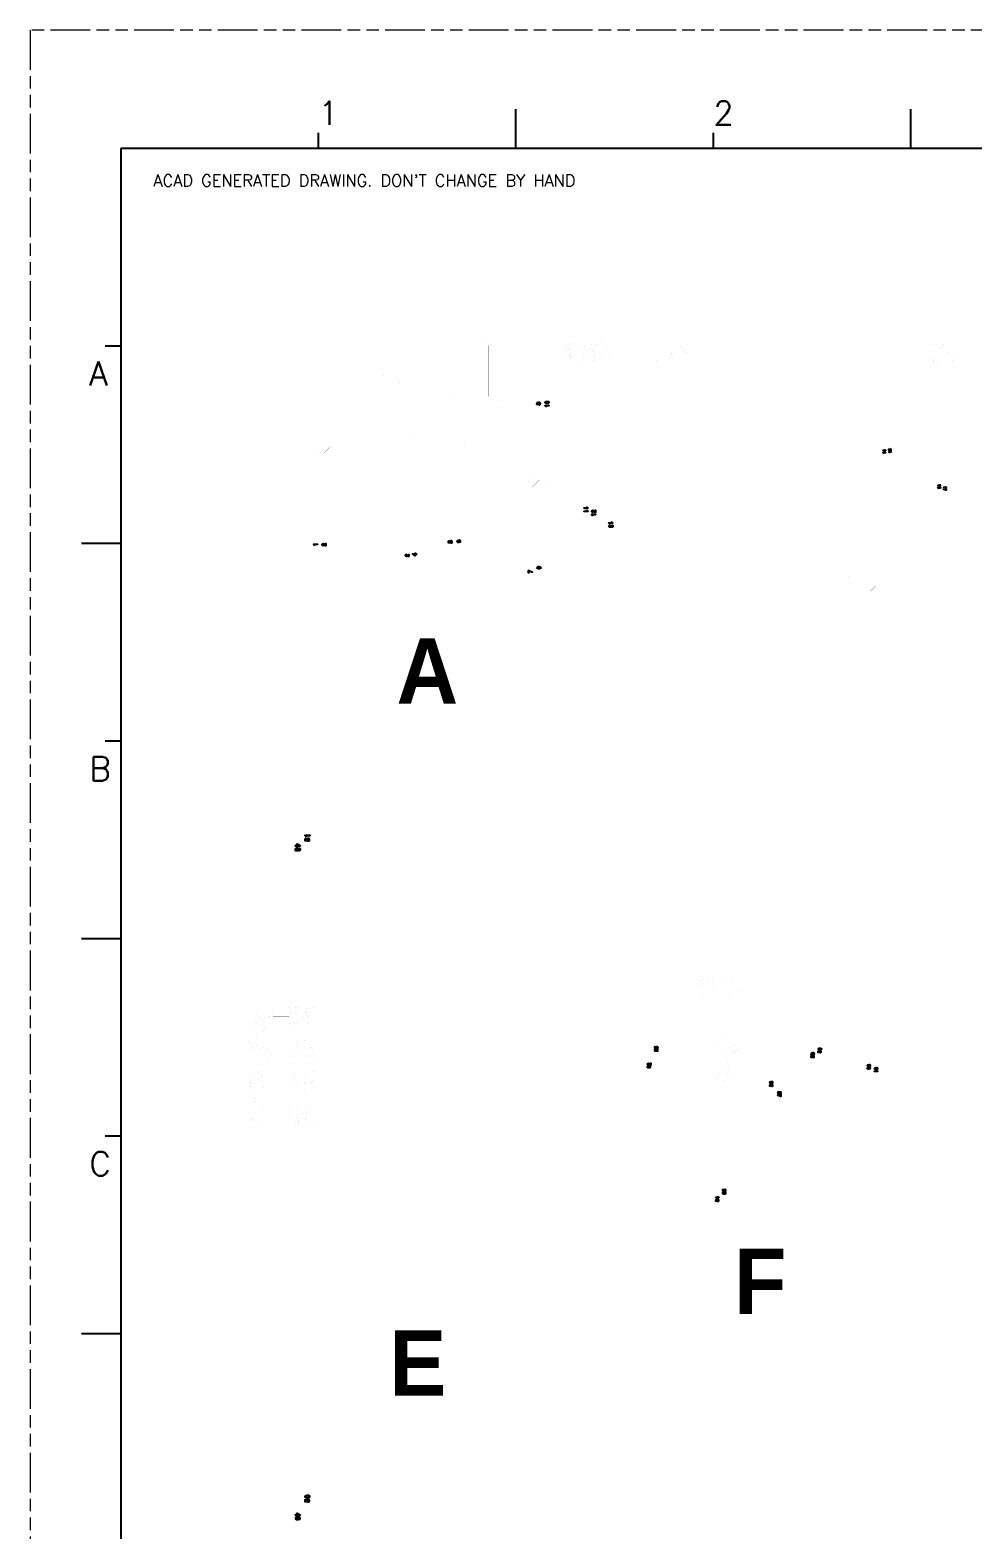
# Model space of a CAD drawing. Extents: x -945 to -170, y -475 to 73.
# Drawn here: x -944.5 to -719.4, y -285.5 to 73 of the extents above; entities that cross this region are included whole.
import ezdxf

# ---------------------------------------------------------------- set-up
doc = ezdxf.new("R2010")
doc.units = 0
doc.linetypes.add('PHANTOM', pattern=[29.5, 9.5, -1.5, 3, -1.5, 3, -1.5, 9.5])
doc.layers.get('0').update_dxf_attribs({"color": 9})
doc.layers.add('0PAPERF', color=2, linetype='PHANTOM', lineweight=0, plot=False)
for name, color, linetype in [('a_area', 3, 'Continuous'), ('b_area', 2, 'Continuous'), ('biaozhu1', 4, 'Continuous'), ('e_area', 5, 'Continuous'), ('f_area', 4, 'Continuous'), ('i_area', 1, 'Continuous')]:
    doc.layers.add(name, color=color, linetype=linetype)
doc.layers.add('DIM', color=3, linetype='Continuous', lineweight=5)
doc.styles.add('SIMPLEX', font='simplex.shx')
doc.styles.get("Standard").update_dxf_attribs({"font": 'txt.shx'})

# ---------------------------------------------------------------- blocks, each defined once
blk = doc.blocks.new('PAD_R9')
at = {"layer": 'a_area', "const_width": 0.5}
blk.add_lwpolyline([(0.25, 0, 1), (-0.25, 0, 1)], format="xyb", close=True, dxfattribs=at)
blk = doc.blocks.new('PAD_R5')
at = {"layer": 'e_area', "const_width": 0.5}
blk.add_lwpolyline([(0.25, 0, 1), (-0.25, 0, 1)], format="xyb", close=True, dxfattribs=at)
blk = doc.blocks.new('PAD_R4')
at = {"layer": 'biaozhu1', "const_width": 0.5}
blk.add_lwpolyline([(0.25, 0, 1), (-0.25, 0, 1)], format="xyb", close=True, dxfattribs=at)

msp = doc.modelspace()

# ---------------------------------------------------------------- linework, layer by layer
for p, q in [((-828.38, 44.66), (-828.38, 54.1)), ((-733.96, 44.66), (-733.96, 54.1)), ((-875.59, 44.66), (-875.59, 48.43)), ((-781.17, 44.66), (-781.17, 48.43)), ((-193.9, 44.66), (-922.8, 44.66)), ((-922.8, 44.66), (-922.8, -459.53)), ((-922.8, -2.55), (-926.57, -2.55)), ((-922.8, -49.76), (-932.24, -49.76)), ((-922.8, -96.97), (-926.57, -96.97)), ((-922.8, -144.18), (-932.24, -144.18)), ((-922.8, -191.38), (-926.57, -191.38)), ((-922.8, -238.59), (-932.24, -238.59))]:
    msp.add_line(p, q)
at = {"layer": '0PAPERF'}
for p, q in [((-170.11, 72.99), (-944.51, 72.99)), ((-944.51, 72.99), (-944.51, -474.63))]:
    msp.add_line(p, q, dxfattribs=at)
at = {"layer": 'a_area'}
msp.add_line((-852.77, -52.32), (-852.5, -52.49), dxfattribs=at)
at = {"layer": 'a_area', "linetype": 'Continuous', "const_width": 0.00225}
msp.add_lwpolyline([(-887.45, -63.22), (-887.45, -0.54), (-787.58, -0.54), (-787.58, -63.22)], close=True, dxfattribs=at)
for points in [[(-886.17, -63.22), (-886.17, -0.54), (-859.98, -0.54, -0.092904), (-859.89, -0.95), (-859.89, -9.33, -0.198829), (-860.05, -9.73), (-877.23, -26.9, 0.198832), (-877.39, -27.3), (-877.39, -63.22)], [(-876.47, -63.22), (-876.47, -27.81, -0.198727), (-876.21, -27.19), (-859.04, -10.01, 0.198949), (-858.97, -9.84), (-858.97, -0.54), (-858.32, -0.54), (-858.32, -9.84, -0.198936), (-858.58, -10.47), (-875.76, -27.64, 0.198754), (-875.83, -27.81), (-875.83, -63.22)], [(-874.44, -63.22), (-874.44, -28.65, -0.198825), (-874.18, -28.03), (-857.01, -10.85, 0.198825), (-856.94, -10.68), (-856.94, -0.54), (-856.3, -0.54), (-856.3, -10.68, -0.198804), (-856.55, -11.31), (-873.73, -28.48, 0.198852), (-873.8, -28.65), (-873.8, -63.22)], [(-872.88, -63.22), (-872.88, -29.17, -0.198829), (-872.72, -28.77), (-855.54, -11.59, 0.198832), (-855.38, -11.2), (-855.38, -0.54), (-846.62, -0.54), (-846.62, -13.38, -0.198829), (-846.78, -13.78), (-855.57, -22.57, 0.198787), (-855.74, -22.97), (-855.74, -63.22)], [(-854.82, -63.22), (-854.82, -23.48, -0.198787), (-854.56, -22.86), (-845.77, -14.07, 0.198754), (-845.7, -13.9), (-845.7, -0.54), (-845.06, -0.54), (-845.06, -13.9, -0.198727), (-845.32, -14.52), (-854.1, -23.31, 0.198825), (-854.18, -23.48), (-854.18, -63.22)], [(-852.79, -63.22), (-852.79, -24.32, -0.199006), (-852.53, -23.69), (-843.74, -14.91, 0.199071), (-843.67, -14.74), (-843.67, -0.54), (-843.03, -0.54), (-843.03, -14.74, -0.199064), (-843.29, -15.36), (-852.08, -24.15, 0.199052), (-852.15, -24.32), (-852.15, -63.22)], [(-851.23, -63.22), (-851.23, -24.83, -0.199027), (-851.06, -24.44), (-842.27, -15.65, 0.199057), (-842.11, -15.25), (-842.11, -0.54), (-835.83, -0.54), (-835.77, -2.36), (-835.77, -14.15, -0.198829), (-835.93, -14.55), (-845.02, -23.63, 0.198699), (-845.18, -24.03), (-845.18, -63.22)], [(-844.26, -63.22), (-844.26, -24.54, -0.198926), (-844.01, -23.92), (-834.92, -14.83, 0.198949), (-834.85, -14.66), (-834.85, -2.34), (-834.91, -0.54), (-834.27, -0.54), (-834.21, -2.34), (-834.21, -14.66, -0.198936), (-834.47, -15.29), (-843.55, -24.37, 0.198972), (-843.62, -24.55), (-843.62, -63.22)], [(-842.24, -63.22), (-842.24, -25.39, -0.198915), (-841.98, -24.76), (-832.89, -15.67, 0.198825), (-832.82, -15.5), (-832.82, -0.54), (-832.18, -0.54), (-832.18, -15.5, -0.198787), (-832.44, -16.13), (-841.52, -25.22, 0.198972), (-841.59, -25.39), (-841.59, -63.22)], [(-840.67, -63.22), (-840.67, -25.9, -0.198923), (-840.51, -25.5), (-831.42, -16.42, 0.198932), (-831.26, -16.02), (-831.26, -0.69), (-831.11, -0.54), (-824.09, -0.54), (-824.09, -33.42, -0.198733), (-824.26, -33.82), (-825.87, -35.44, 0.19873), (-826.04, -35.83), (-826.04, -63.22)], [(-825.12, -63.22), (-825.12, -36.35, -0.198669), (-824.86, -35.72), (-823.24, -34.1, 0.19865), (-823.17, -33.93), (-823.17, -0.54), (-822.53, -0.54), (-822.53, -33.93, -0.198674), (-822.79, -34.56), (-824.41, -36.18, 0.198629), (-824.48, -36.35), (-824.48, -63.22)], [(-823.09, -63.22), (-823.09, -37.19, -0.19865), (-822.83, -36.56), (-821.21, -34.94, 0.19861), (-821.14, -34.77), (-821.14, -0.54), (-820.5, -0.54), (-820.5, -34.77, -0.198651), (-820.76, -35.4), (-822.38, -37.02, 0.198568), (-822.45, -37.19), (-822.45, -63.22)], [(-806.23, -63.22), (-806.23, -7.87, -0.201182), (-806.11, -7.57), (-803.64, -5.1, 0.195195), (-803.6, -5), (-803.6, -0.54), (-802.75, -0.54), (-802.75, -5, -0.197499), (-803.04, -5.69), (-805.39, -8.04), (-805.39, -63.22)]]:
    msp.add_lwpolyline(points, format="xyb", close=True, dxfattribs=at)
for points in [[(-821.53, -63.22), (-821.53, -37.7, -0.198741), (-821.36, -37.3), (-819.75, -35.68, 0.198733), (-819.58, -35.29), (-819.58, -0.54), (-804.45, -0.54), (-804.45, -4.47, -0.198845), (-804.62, -4.87), (-806.78, -7.04, 0.140697), (-807.08, -7.68), (-807.08, -63.22), (-808.47, -63.22), (-808.47, -7.15), (-807.32, -5.99)], [(-811.49, -4.07, 2.755623), (-813.69, -6.47)], [(-814.03, -5.64, -2.913712), (-812.4, -4.37)], [(-807.32, -5.99, 2.340532), (-810.69, -4.52), (-810.89, -4.74, -0.415392), (-811.27, -4.76, -0.17182), (-811.49, -4.07)], [(-809.61, -4.72, -3.648422), (-807.99, -5.31, -0.137675), (-808.08, -5.46), (-809.39, -6.77), (-809.39, -63.22), (-810.03, -63.22)], [(-804.15, -63.22), (-804.15, -8.01), (-802.27, -6.13, 0.168562), (-801.91, -5.38), (-801.91, -0.54), (-793.27, -0.54)], [(-793.27, -0.54), (-794.3, -1.57, 0.198913), (-794.88, -2.96), (-794.88, -5.78, 0.198903), (-794.3, -7.17), (-793.27, -8.21), (-793.27, -63.22), (-804.15, -63.22)], [(-788.89, -0.54, -0.026175), (-788.97, -0.63), (-791.78, -3.43), (-791.78, -5.31), (-790.5, -6.59, -0.200059), (-790.16, -7.39), (-790.16, -63.22), (-792.41, -63.22), (-792.41, -7.86), (-793.69, -6.57, -0.200059), (-794.03, -5.78)], [(-794.03, -5.78), (-794.03, -2.96, -0.200059), (-793.69, -2.16), (-792.07, -0.54), (-788.89, -0.54)], [(-790.44, -5.77, -1.559591), (-787.83, -4.16)], [(-813.69, -6.47, -0.172127), (-812.98, -6.62), (-812.98, -63.22), (-821.53, -63.22)], [(-812.4, -4.37, 0.179296), (-811.74, -5.61), (-811.51, -5.84, -0.199844), (-811.42, -6.07), (-811.42, -63.22), (-812.06, -63.22), (-812.06, -6.2, 0.201144), (-813.47, -5.54, -0.084853), (-814.03, -5.64)], [(-810.03, -63.22), (-810.03, -6.64, -0.200416), (-809.93, -6.41), (-809.63, -6.11, 0.167825), (-809.61, -4.72)], [(-787.83, -4.16, 0.019663), (-787.77, -4.49), (-787.58, -4.68), (-787.58, -63.22), (-789.32, -63.22), (-789.32, -6.81, 0.091922), (-790.44, -5.77)]]:
    msp.add_lwpolyline(points, format="xyb", dxfattribs=at)
at = {"layer": 'a_area', "linetype": 'Continuous'}
for points in [[(-823.03, -16.45, -0.647895), (-823.41, -16.37, -0.094664), (-823.41, -16.35)], [(-823.11, -16.21, 0.610075), (-823.3, -16.23), (-823.3, -16.34)], [(-821.39, -16.06, -0.37912), (-820.88, -15.75, -0.482408), (-820.49, -16.08)], [(-820.49, -16.08, -0.402577), (-821.34, -16.18), (-821.38, -16.08, -0.053901), (-821.39, -16.06)], [(-821.37, -16.83, -0.70035), (-821.33, -16.73), (-820.54, -16.73, -1), (-820.54, -16.84), (-821.18, -16.84)], [(-821.13, -16.92, -1.522174), (-821.26, -16.92), (-821.37, -16.83)], [(-821.18, -16.84, -0.067502), (-821.17, -16.85), (-821.13, -16.92)], [(-812.02, -41.32, -1), (-812.02, -41.21), (-811.38, -41.21)], [(-812.02, -42.11, -1), (-812.02, -41.99), (-811.38, -41.99)], [(-811.43, -41.13, -1.522174), (-811.3, -41.13), (-811.19, -41.22, -0.70035), (-811.23, -41.32), (-812.02, -41.32)], [(-811.43, -41.92, -1.522174), (-811.3, -41.92), (-811.19, -42.01, -0.70035), (-811.23, -42.11), (-812.02, -42.11)], [(-811.38, -41.21, -0.067502), (-811.39, -41.2), (-811.43, -41.13)], [(-811.38, -41.99, -0.067502), (-811.39, -41.98), (-811.43, -41.92)], [(-810.27, -42.1, -0.688649), (-809.89, -41.83), (-809.76, -41.9), (-809.48, -42.14)], [(-810.03, -42.29, -0.327904), (-810.26, -42.13, -0.133645), (-810.27, -42.1)], [(-810.25, -42.83, -0.70035), (-810.21, -42.74), (-809.43, -42.74, -1), (-809.43, -42.85), (-810.06, -42.85)], [(-810.02, -42.92, -1.522174), (-810.15, -42.92), (-810.25, -42.83)], [(-810.16, -41.99, 0.57097), (-810.03, -42.17, -1), (-810.03, -42.29)], [(-809.48, -42.14), (-809.48, -41.81, -1), (-809.37, -41.81), (-809.37, -42.26, -0.649857), (-809.46, -42.3), (-809.83, -41.99, 0.341965), (-810.16, -41.99)], [(-810.06, -42.85, -0.067502), (-810.05, -42.86), (-810.02, -42.92)], [(-806.09, -44.87, -1), (-806.09, -44.76), (-805.46, -44.76)], [(-805.36, -45.66), (-805.36, -45.41, -1), (-805.25, -45.41), (-805.25, -45.76, -0.595465), (-805.34, -45.81), (-805.55, -45.67, -0.694209), (-806.15, -45.62, -0.094664), (-806.15, -45.6)], [(-805.51, -44.68, -1.522174), (-805.38, -44.68), (-805.27, -44.77, -0.70035), (-805.31, -44.87), (-806.09, -44.87)], [(-805.97, -45.29, -1), (-805.92, -45.4, 0.637647), (-805.95, -45.71)], [(-805.95, -45.71, 0.372811), (-805.66, -45.65), (-805.66, -45.57, -0.595465), (-805.58, -45.52), (-805.36, -45.66)], [(-805.46, -44.76, -0.067502), (-805.47, -44.75), (-805.51, -44.68)], [(-876.69, -49.96, -0.70035), (-876.66, -49.86), (-875.87, -49.86, -1), (-875.87, -49.97), (-876.5, -49.97)], [(-876.46, -50.04, -1.522174), (-876.59, -50.04), (-876.69, -49.96)], [(-876.5, -49.97, -0.067502), (-876.5, -49.98), (-876.46, -50.04)], [(-874.68, -50.06, -0.688649), (-874.3, -49.79), (-874.18, -49.86), (-873.9, -50.1)], [(-874.44, -50.25, -0.327904), (-874.68, -50.09, -0.133645), (-874.68, -50.06)], [(-874.57, -49.95, 0.57097), (-874.44, -50.13, -1), (-874.44, -50.25)], [(-873.9, -50.1), (-873.9, -49.77, -1), (-873.78, -49.77), (-873.78, -50.22, -0.649857), (-873.88, -50.27), (-874.25, -49.95, 0.341965), (-874.57, -49.95)], [(-844.51, -49.5), (-844.51, -49.18, -1), (-844.39, -49.18), (-844.39, -49.45), (-844.22, -49.47, -0.52382), (-843.98, -49.06)], [(-843.8, -49.2, 0.819045), (-844.08, -49.49, -0.735183), (-844.12, -49.59), (-844.46, -49.56, -0.388557), (-844.51, -49.5)], [(-843.79, -49.62, -1), (-843.83, -49.51, 0.637647), (-843.8, -49.2)], [(-841.58, -49.24, -0.421647), (-842.44, -49.35), (-842.47, -49.26, -0.094664), (-842.48, -49.24)], [(-842.33, -48.99, -1.487402), (-842.34, -49.12, 0.775203), (-842.13, -49.37)], [(-854.05, -52.66), (-854.05, -52.41, -1), (-853.93, -52.41), (-853.93, -52.76, -0.595465), (-854.02, -52.81), (-854.23, -52.67, -0.694209), (-854.83, -52.62, -0.094664), (-854.83, -52.6)], [(-854.65, -52.29, -1), (-854.61, -52.39, 0.637647), (-854.64, -52.71)], [(-854.64, -52.71, 0.372811), (-854.35, -52.65), (-854.35, -52.57, -0.595465), (-854.26, -52.52), (-854.05, -52.66)], [(-825.36, -56.66), (-825.36, -56.21, -0.539035), (-825.28, -56.15), (-824.5, -56.48, -1), (-824.54, -56.58), (-825.25, -56.29)], [(-825.25, -56.29), (-825.25, -56.66, -1), (-825.36, -56.66)], [(-823.33, -55.53, -0.37936), (-822.82, -55.25, -0.57702), (-822.47, -55.68, -0.205462), (-822.5, -55.71), (-822.58, -55.74)], [(-822.78, -55.37, -0.597427), (-823, -55.78, -0.35893), (-823.33, -55.55, -0.094664), (-823.33, -55.53)], [(-822.58, -55.74, -1.487156), (-822.57, -55.62, 0.775566), (-822.78, -55.37)]]:
    msp.add_lwpolyline(points, format="xyb", dxfattribs=at)
for points in [[(-821.27, -16.05), (-821.25, -16.12, 0.272424), (-820.62, -16.12, 0.311964), (-820.62, -15.94, 0.272408), (-821.25, -15.94), (-821.27, -16.01)], [(-853, -52.32, -0.761025), (-852.97, -52.21), (-852.5, -52.21), (-852.5, -52.11, -1), (-852.39, -52.11), (-852.39, -52.21), (-852.19, -52.21, -1), (-852.19, -52.32), (-852.39, -52.32), (-852.39, -52.59, -0.589154), (-852.48, -52.64)]]:
    msp.add_lwpolyline(points, format="xyb", close=True, dxfattribs=at)
msp.add_lwpolyline([(-852.5, -52.49), (-852.5, -52.32), (-852.77, -52.32)], dxfattribs=at)
at = {"layer": 'a_area'}
for centre in [(-822.8, -16.29), (-841.88, -49.22), (-823.03, -55.51)]:
    msp.add_circle(centre, 0.17, dxfattribs=at)
for centre, radius, start, end in [((-823.19, -16.29), 0.229, 44.4977, 195.9025), ((-823.2, -16.29), 0.117, 204.1519, 43.2244), ((-822.78, -16.29), 0.293, 213.0455, 146.9545), ((-805.89, -45.55), 0.265, 106.4928, 191.8565), ((-843.92, -49.35), 0.296, 296.5451, 100.7626), ((-842.26, -49.2), 0.221, 108.9552, 189.1018), ((-841.91, -49.22), 0.262, 90.0198, 213.4486), ((-841.86, -49.24), 0.287, 0.7979, 99.5416), ((-854.57, -52.54), 0.265, 106.4928, 191.8565)]:
    msp.add_arc(centre, radius, start, end, dxfattribs=at)
at = {"layer": 'b_area'}
msp.add_line((-740.46, -27.48), (-740.29, -27.59), dxfattribs=at)
at = {"layer": 'b_area', "linetype": 'Continuous', "const_width": 0.0015}
for points in [[(-753.3, -62.67), (-753.3, -1.8), (-662.49, -1.8), (-662.49, -62.67), (-753.3, -62.67), (-753.3, -61.95), (-749.02, -57.67, 0.198863), (-746.39, -51.31), (-746.39, -1.8), (-741.09, -1.8), (-741.09, -55.03, -0.194441), (-741.19, -55.29), (-748.57, -62.67)], [(-747.7, -62.67), (-740.52, -55.49, 0.198964), (-740.47, -55.37), (-740.47, -1.8), (-740.05, -1.8), (-740.05, -55.37, -0.198921), (-740.22, -55.79), (-747.1, -62.67)], [(-745.79, -62.67), (-739.17, -56.05, 0.198812), (-739.12, -55.93), (-739.12, -1.8), (-738.69, -1.8), (-738.69, -55.93, -0.198796), (-738.87, -56.35), (-745.18, -62.67)], [(-744.32, -62.67), (-738.19, -56.54, 0.198838), (-738.08, -56.28), (-738.08, -1.8), (-726.1, -1.8), (-726.1, -2.02, -0.198917), (-726.21, -2.28), (-726.69, -2.76, -0.19515), (-727.6, -3.14, 0.707366), (-728.65, -6.16, -0.181576), (-728.11, -7.07), (-728.11, -62.67)], [(-727.35, -3.73, 0.163991), (-726.25, -3.19), (-725.53, -2.47, 0.198878), (-725.49, -2.36), (-725.49, -1.8), (-725.06, -1.8), (-725.06, -2.36, -0.198822), (-725.23, -2.78), (-725.94, -3.49, 0.16401), (-726.49, -4.59, -0.269223), (-726.84, -5.67, 0.085717), (-727.06, -6.35), (-727.06, -62.67), (-727.49, -62.67), (-727.49, -7.02, 0.158275), (-728.08, -5.85, -0.889212)], [(-726.14, -62.67), (-726.14, -7.37, -0.199483), (-726.08, -7.22), (-725.51, -6.65, 0.158502), (-725.29, -5.43, -0.401266), (-724.87, -3.93, 0.141601), (-724.13, -2.35), (-724.13, -1.8), (-723.71, -1.8), (-723.71, -3.34, 0.066703), (-723.47, -4.14, -0.626561), (-724.21, -6.02, 0.016608), (-724.33, -6.08), (-725.71, -7.46), (-725.71, -62.67)], [(-725.1, -62.67), (-725.1, -7.72), (-723.94, -6.56, 0.502808), (-722.81, -4.08, -0.083714), (-723.09, -3.29), (-723.09, -1.8), (-719.67, -1.8), (-719.67, -62.67)]]:
    msp.add_lwpolyline(points, format="xyb", close=True, dxfattribs=at)
at = {"layer": 'b_area', "linetype": 'Continuous'}
msp.add_lwpolyline([(-740.62, -27.48, -0.761025), (-740.6, -27.41), (-740.29, -27.41), (-740.29, -27.34, -1), (-740.21, -27.34), (-740.21, -27.41), (-740.07, -27.41, -1), (-740.07, -27.48), (-740.21, -27.48), (-740.21, -27.66, -0.589154), (-740.27, -27.69)], format="xyb", close=True, dxfattribs=at)
for points in [[(-740.62, -28.04, -0.70035), (-740.6, -27.98), (-740.07, -27.98, -1), (-740.07, -28.05), (-740.5, -28.05)], [(-740.47, -28.1, -1.522174), (-740.55, -28.1), (-740.62, -28.04)], [(-740.5, -28.05, -0.067502), (-740.49, -28.06), (-740.47, -28.1)], [(-739.28, -27.43), (-739.28, -27.21, -1), (-739.21, -27.21), (-739.21, -27.4), (-739.09, -27.41, -0.52382), (-738.93, -27.14)], [(-738.81, -27.23, 0.819045), (-739, -27.42, -0.735183), (-739.02, -27.49), (-739.25, -27.47, -0.388557), (-739.28, -27.43)], [(-739.27, -27.85, -0.70035), (-739.25, -27.79), (-738.72, -27.79, -1), (-738.72, -27.86), (-739.14, -27.86)], [(-739.11, -27.91, -1.522174), (-739.2, -27.91), (-739.27, -27.85)], [(-739.14, -27.86, -0.067502), (-739.14, -27.87), (-739.11, -27.91)], [(-738.81, -27.51, -1), (-738.84, -27.44, 0.637647), (-738.81, -27.23)], [(-727.47, -35.9, -1), (-727.47, -35.82), (-727.04, -35.82)], [(-727.07, -35.77, -1.522174), (-726.99, -35.77), (-726.92, -35.83, -0.70035), (-726.94, -35.9), (-727.47, -35.9)], [(-727.04, -35.82, -0.067502), (-727.05, -35.81), (-727.07, -35.77)], [(-727.5, -36.38, -0.379215), (-727.16, -36.2, -0.575806), (-726.93, -36.48, -0.205462), (-726.95, -36.5), (-727, -36.52)], [(-727.13, -36.28, -0.597481), (-727.28, -36.55, -0.359221), (-727.5, -36.4, -0.094664), (-727.5, -36.38)], [(-727, -36.52, -1.487402), (-726.99, -36.44, 0.775203), (-727.13, -36.28)], [(-726.11, -36.36, -1), (-726.11, -36.28), (-725.69, -36.28)], [(-726.13, -36.8, -1), (-726.1, -36.73), (-725.63, -36.92)], [(-725.63, -36.92), (-725.63, -36.68, -1), (-725.55, -36.68), (-725.55, -36.97, -0.539035), (-725.6, -37.01), (-726.13, -36.8)], [(-725.72, -36.23, -1.522174), (-725.63, -36.23), (-725.56, -36.29, -0.70035), (-725.59, -36.36), (-726.11, -36.36)], [(-725.69, -36.28, -0.067502), (-725.7, -36.28), (-725.72, -36.23)]]:
    msp.add_lwpolyline(points, format="xyb", dxfattribs=at)
msp.add_lwpolyline([(-740.29, -27.59), (-740.29, -27.48), (-740.46, -27.48)], dxfattribs=at)
at = {"layer": 'b_area'}
msp.add_circle((-727.3, -36.37), 0.113, dxfattribs=at)
msp.add_arc((-738.89, -27.33), 0.197, 296.5451, 100.7626, dxfattribs=at)
at = {"layer": 'e_area'}
for p, q in [((-880.24, -121.91), (-880.59, -121.7)), ((-880.59, -121.7), (-880.59, -121.91)), ((-880.59, -121.91), (-880.24, -121.91)), ((-880.24, -281.83), (-880.59, -281.62)), ((-880.59, -281.62), (-880.59, -281.83)), ((-880.59, -281.83), (-880.24, -281.83))]:
    msp.add_line(p, q, dxfattribs=at)
at = {"layer": 'e_area', "linetype": 'Continuous', "const_width": 0.00285}
for points in [[(-892.15, -285.15), (-892.15, -107.04), (-865.42, -107.04), (-865.42, -285.15), (-892.15, -285.15), (-892.15, -186.9)], [(-892.15, -164.78), (-892.15, -107.04), (-882.2, -107.04), (-882.2, -135.26)], [(-882.2, -135.26), (-882.2, -135.62)], [(-892.15, -177.21), (-892.15, -168.81)], [(-892.15, -185.32), (-892.15, -183.87)]]:
    msp.add_lwpolyline(points, dxfattribs=at)
for points in [[(-892.15, -180.24), (-892.15, -178.8, -0.215237), (-888.45, -177.13), (-882.59, -177.13, 0.414217), (-881.04, -175.58), (-881.04, -173.28, 0.414217), (-882.59, -171.73), (-886.39, -171.73, -1), (-886.39, -161.87), (-882.59, -161.87, 0.414217), (-881.04, -160.32), (-881.04, -107.04), (-880.23, -107.04), (-880.23, -160.32, -0.414216), (-882.59, -162.68), (-886.39, -162.68, 1), (-886.39, -170.91), (-882.59, -170.91, -0.414216), (-880.23, -173.28), (-880.23, -175.58, -0.414216), (-882.59, -177.94), (-888.45, -177.94, 0.286184)], [(-888.45, -179.7), (-882.59, -179.7, 0.414215), (-878.47, -175.58), (-878.47, -173.28, 0.414215), (-882.59, -169.16), (-886.39, -169.16, -1), (-886.39, -164.44), (-882.59, -164.44, 0.414215), (-878.47, -160.32), (-878.47, -107.04), (-877.66, -107.04), (-877.66, -160.32, -0.414214), (-882.59, -165.25), (-886.39, -165.25, 1), (-886.39, -168.35), (-882.59, -168.35, -0.414214), (-877.66, -173.28), (-877.66, -175.58, -0.414214), (-882.59, -180.51), (-888.45, -180.51, 1), (-888.45, -183.6), (-882.59, -183.6, -0.414214), (-877.66, -188.54), (-877.66, -285.15), (-878.47, -285.15), (-878.47, -188.54, 0.414215), (-882.59, -184.42), (-888.45, -184.42, -1)], [(-879.46, -180.81, 0.263972), (-876.5, -175.58), (-876.5, -173.28, 0.263971), (-879.46, -168.05, -0.567598), (-879.46, -165.55, 0.263972), (-876.5, -160.32), (-876.5, -107.04), (-865.42, -107.04), (-865.42, -285.15), (-876.5, -285.15), (-876.5, -188.54, 0.26397), (-879.46, -183.31, -0.567598)]]:
    msp.add_lwpolyline(points, format="xyb", close=True, dxfattribs=at)
at = {"layer": 'e_area', "linetype": 'Continuous'}
for points in [[(-880.99, -122.05, -1), (-880.99, -121.91), (-880.73, -121.91), (-880.73, -121.58, -0.589154), (-880.62, -121.51), (-879.95, -121.92, -0.761025), (-879.99, -122.05), (-880.59, -122.05), (-880.59, -122.19, -1), (-880.73, -122.19), (-880.73, -122.05)], [(-878.63, -277.5), (-878.6, -277.59, 0.272424), (-877.81, -277.59, 0.311964), (-877.81, -277.36, 0.272408), (-878.6, -277.36), (-878.63, -277.45)], [(-880.99, -281.97, -1), (-880.99, -281.83), (-880.73, -281.83), (-880.73, -281.49, -0.589154), (-880.62, -281.43), (-879.95, -281.84, -0.761025), (-879.99, -281.97), (-880.59, -281.97), (-880.59, -282.1, -1), (-880.73, -282.1), (-880.73, -281.97)]]:
    msp.add_lwpolyline(points, format="xyb", close=True, dxfattribs=at)
for points in [[(-878.75, -119.55, -0.70035), (-878.7, -119.42), (-877.71, -119.42, -1), (-877.71, -119.57), (-878.51, -119.57)], [(-878.78, -120.74), (-878.78, -120.33, -1), (-878.63, -120.33), (-878.63, -120.67), (-878.42, -120.69, -0.52382), (-878.11, -120.18)], [(-877.88, -120.35, 0.819045), (-878.23, -120.72, -0.735183), (-878.28, -120.85), (-878.71, -120.81, -0.388557), (-878.78, -120.74)], [(-878.45, -119.66, -1.522174), (-878.62, -119.66), (-878.75, -119.55)], [(-878.51, -119.57, -0.067502), (-878.5, -119.58), (-878.45, -119.66)], [(-877.87, -120.88, -1), (-877.93, -120.75, 0.637647), (-877.88, -120.35)], [(-881.06, -122.94, -0.871214), (-880.41, -122.66, -0.486257), (-879.97, -122.63)], [(-879.97, -122.63, -0.461965), (-880.13, -123.17, -0.324873), (-880.41, -123.06, -0.596177), (-881.06, -122.97, -0.094664), (-881.06, -122.94)], [(-880.1, -122.71, 0.425265), (-880.31, -122.76), (-880.33, -122.86)], [(-880.33, -122.86), (-880.31, -122.95, 0.42514), (-880.1, -123.01)], [(-878.78, -277.51, -0.37912), (-878.13, -277.12, -0.482408), (-877.64, -277.54)], [(-877.64, -277.54, -0.402577), (-878.72, -277.66), (-878.77, -277.53, -0.053901), (-878.78, -277.51)], [(-878.78, -278.67), (-878.78, -278.27, -1), (-878.63, -278.27), (-878.63, -278.61), (-878.42, -278.63, -0.52382), (-878.11, -278.12)], [(-877.88, -278.29, 0.819045), (-878.23, -278.66, -0.735183), (-878.28, -278.79), (-878.71, -278.74, -0.388557), (-878.78, -278.67)], [(-877.87, -278.82, -1), (-877.93, -278.69, 0.637647), (-877.88, -278.29)], [(-879.92, -282.78, -0.420577), (-881.01, -282.92), (-881.06, -282.8, -0.094664), (-881.06, -282.78)], [(-880.88, -282.47, -1.487156), (-880.89, -282.63, 0.775566), (-880.62, -282.94)]]:
    msp.add_lwpolyline(points, format="xyb", dxfattribs=at)
at = {"layer": 'e_area', "linetype": 'Continuous', "const_width": 0.00285}
for points in [[(-882.2, -135.62), (-882.2, -160.32, -0.414226), (-882.59, -160.7), (-886.39, -160.7, 0.318689), (-892.15, -164.78)], [(-892.15, -168.81, 0.318688), (-886.39, -172.89), (-882.59, -172.89, -0.414226), (-882.2, -173.28), (-882.2, -175.58, -0.414226), (-882.59, -175.96), (-888.45, -175.96, 0.164398), (-892.15, -177.21)], [(-892.15, -183.87, 0.286184), (-888.45, -186.17), (-882.59, -186.17, -0.414216), (-880.23, -188.54), (-880.23, -285.15), (-881.04, -285.15), (-881.04, -188.54, 0.414217), (-882.59, -186.99), (-888.45, -186.99, -0.215237), (-892.15, -185.32)], [(-892.15, -186.9, 0.164399), (-888.45, -188.15), (-882.59, -188.15, -0.414256), (-882.2, -188.54), (-882.2, -285.15), (-892.15, -285.15)]]:
    msp.add_lwpolyline(points, format="xyb", dxfattribs=at)
at = {"layer": 'e_area'}
for centre, radius in [((-880.7, -122.86), 0.216), ((-880.3, -282.75), 0.215)]:
    msp.add_circle(centre, radius, dxfattribs=at)
for centre, radius, start, end in [((-878.04, -120.55), 0.375, 296.5451, 100.7626), ((-880.36, -122.86), 0.304, 330.4443, 29.5557), ((-878.04, -278.49), 0.375, 296.5451, 100.7626), ((-880.78, -282.73), 0.28, 108.9489, 189.1081), ((-880.34, -282.75), 0.332, 90.0198, 213.4486), ((-880.28, -282.78), 0.363, 0.8044, 99.5304)]:
    msp.add_arc(centre, radius, start, end, dxfattribs=at)
at = {"layer": 'f_area'}
msp.add_line((-780.4, -206.04), (-780.18, -206.18), dxfattribs=at)
at = {"layer": 'f_area', "linetype": 'Continuous', "const_width": 0.0019}
for points in [[(-813.2, -211.23), (-813.2, -150.36), (-721.81, -150.36), (-721.81, -211.23)], [(-807.52, -211.23), (-807.52, -150.36), (-797.48, -150.36), (-797.48, -211.23)], [(-796.71, -211.23), (-796.71, -150.36), (-796.17, -150.36), (-796.17, -211.23)], [(-794.99, -211.23), (-794.99, -150.36), (-794.45, -150.36), (-794.45, -211.23)], [(-767.48, -211.23), (-767.48, -150.36), (-766.94, -150.36), (-766.94, -211.23)], [(-765.77, -211.23), (-765.77, -150.36), (-765.23, -150.36), (-765.23, -211.23)], [(-764.45, -211.23), (-764.45, -150.36), (-758.4, -150.36), (-758.4, -211.23)], [(-757.62, -211.23), (-757.62, -150.36), (-757.08, -150.36), (-757.08, -211.23)], [(-755.91, -211.23), (-755.91, -150.36), (-755.37, -150.36), (-755.37, -211.23)], [(-754.59, -211.23), (-754.59, -150.36), (-745.18, -150.36), (-745.18, -211.23)], [(-744.4, -211.23), (-744.4, -150.36), (-743.86, -150.36), (-743.86, -211.23)], [(-742.69, -211.23), (-742.69, -150.36), (-742.15, -150.36), (-742.15, -211.23)], [(-741.37, -211.23), (-741.37, -150.36), (-721.81, -150.36), (-721.81, -211.23)]]:
    msp.add_lwpolyline(points, close=True, dxfattribs=at)
for points in [[(-793.68, -211.23), (-793.68, -150.36), (-768.26, -150.36), (-768.26, -211.23), (-777.38, -211.23), (-777.38, -178.36, -0.167405), (-776.6, -176.09), (-775.75, -175.01, 0.345119), (-775.75, -170.06), (-776.6, -168.98, -0.167512), (-777.38, -166.71), (-777.38, -158.63, -0.268857), (-776.9, -157.79, 2.145409), (-778.16, -154.75, 0.112104), (-778.55, -155), (-779.17, -155.62, 0.184474), (-779.47, -156.3, -0.191676), (-779.62, -156.62, -0.328805), (-780.18, -156.7, -0.156969), (-780.5, -155.73)], [(-780.5, -155.73, 2.399116), (-782.66, -157.88)], [(-782.65, -157.16, -2.837017), (-781.26, -156.04)], [(-781.26, -156.04, 0.163823), (-780.56, -157.44), (-779.95, -158.05, -0.199483), (-779.87, -158.24), (-779.87, -166.71, 0.167611), (-778.56, -170.51), (-777.71, -171.6, -0.344766), (-777.71, -173.47), (-778.56, -174.56, 0.16746), (-779.87, -178.36), (-779.87, -211.23), (-780.42, -211.23), (-780.42, -178.36, -0.167464), (-778.99, -174.23), (-778.14, -173.14, 0.344727), (-778.14, -171.93), (-778.99, -170.85, -0.16761), (-780.42, -166.71), (-780.42, -158.36), (-780.94, -157.83, 0.163827), (-782.35, -157.13, -0.053412), (-782.65, -157.16)], [(-778.7, -211.23), (-778.7, -178.36, -0.16746), (-777.64, -175.28), (-776.79, -174.19, 0.34456), (-776.79, -170.88), (-777.64, -169.79, -0.167392), (-778.7, -166.71), (-778.7, -156.35, -0.225655), (-778.6, -156.14, -0.026647), (-778.58, -156.12), (-778, -155.54, -0.196794), (-777.81, -155.47), (-777.65, -155.47, -4.328722), (-777.33, -156.67)], [(-777.33, -156.67, 0.152812), (-778.16, -156.54), (-778.16, -166.71, 0.167383), (-777.21, -169.45), (-776.36, -170.54, -0.344591), (-776.36, -174.53), (-777.21, -175.62, 0.16745), (-778.16, -178.36), (-778.16, -211.23), (-778.7, -211.23)], [(-782.66, -157.88, -0.195547), (-781.49, -158.38, 0.020558), (-781.43, -158.43), (-781.19, -158.68), (-781.19, -166.71, 0.167612), (-779.6, -171.32), (-778.75, -172.41, -0.373562), (-778.76, -172.68), (-779.6, -173.75, 0.167493), (-781.19, -178.36), (-781.19, -211.23), (-793.68, -211.23)]]:
    msp.add_lwpolyline(points, format="xyb", dxfattribs=at)
at = {"layer": 'f_area', "linetype": 'Continuous'}
for points in [[(-795.2, -170.31), (-795.2, -170.01, -0.595465), (-795.13, -169.97), (-794.95, -170.08, -1.208199), (-794.53, -170.38)], [(-795.1, -170.09), (-795.1, -170.31, -1), (-795.2, -170.31)], [(-795.2, -170.97), (-795.2, -170.7, -1), (-795.1, -170.7), (-795.1, -170.93), (-794.96, -170.94, -0.52382), (-794.75, -170.6)], [(-794.6, -170.71, 0.819045), (-794.84, -170.96, -0.735183), (-794.87, -171.04), (-795.16, -171.02, -0.388557), (-795.2, -170.97)], [(-794.6, -170.05, 0.372811), (-794.85, -170.1), (-794.85, -170.17, -0.595465), (-794.92, -170.21), (-795.1, -170.09)], [(-794.53, -170.38), (-794.59, -170.4, -1), (-794.63, -170.32, 0.637647), (-794.6, -170.05)], [(-794.59, -171.07, -1), (-794.63, -170.98, 0.637647), (-794.6, -170.71)], [(-757.5, -171.81, -0.647895), (-757.82, -171.74, -0.094664), (-757.83, -171.73)], [(-757.57, -171.61, 0.610075), (-757.73, -171.63), (-757.73, -171.72)], [(-756.11, -170.55, -0.37936), (-755.68, -170.32, -0.57702), (-755.39, -170.68, -0.205462), (-755.41, -170.7), (-755.48, -170.73)], [(-755.65, -170.42, -0.597427), (-755.83, -170.76, -0.35893), (-756.11, -170.57, -0.094664), (-756.11, -170.55)], [(-756.11, -171.33), (-756.11, -171.05, -1), (-756.02, -171.05), (-756.02, -171.28), (-755.87, -171.3, -0.52382), (-755.67, -170.95)], [(-755.52, -171.07, 0.819045), (-755.75, -171.32, -0.735183), (-755.78, -171.4), (-756.07, -171.37, -0.388557), (-756.11, -171.33)], [(-755.48, -170.73, -1.487156), (-755.47, -170.62, 0.775566), (-755.65, -170.42)], [(-755.51, -171.42, -1), (-755.55, -171.34, 0.637647), (-755.52, -171.07)], [(-796.91, -174.19, -0.688649), (-796.59, -173.96), (-796.49, -174.02), (-796.25, -174.23)], [(-796.71, -174.35, -0.327904), (-796.91, -174.22, -0.133645), (-796.91, -174.19)], [(-796.91, -174.94), (-796.91, -174.67, -1), (-796.82, -174.67), (-796.82, -174.9), (-796.67, -174.91, -0.52382), (-796.47, -174.57)], [(-796.32, -174.68, 0.819045), (-796.55, -174.93, -0.735183), (-796.58, -175.01), (-796.87, -174.99, -0.388557), (-796.91, -174.94)], [(-796.82, -174.1, 0.57097), (-796.71, -174.25, -1), (-796.71, -174.35)], [(-796.25, -174.23), (-796.25, -173.95, -1), (-796.15, -173.95), (-796.15, -174.33, -0.649857), (-796.23, -174.37), (-796.54, -174.1, 0.341965), (-796.82, -174.1)], [(-796.31, -175.04, -1), (-796.34, -174.95, 0.637647), (-796.32, -174.68)], [(-757.83, -172.47), (-757.83, -172.2, -1), (-757.73, -172.2), (-757.73, -172.43), (-757.59, -172.44, -0.52382), (-757.38, -172.1)], [(-757.23, -172.22, 0.819045), (-757.46, -172.46, -0.735183), (-757.5, -172.55), (-757.78, -172.52, -0.388557), (-757.83, -172.47)], [(-757.22, -172.57, -1), (-757.26, -172.48, 0.637647), (-757.23, -172.22)], [(-744.42, -174.48, -0.379215), (-743.98, -174.24, -0.575806), (-743.69, -174.61, -0.205462), (-743.72, -174.63), (-743.78, -174.66)], [(-743.95, -174.35, -0.597481), (-744.13, -174.69, -0.359221), (-744.41, -174.5, -0.094664), (-744.42, -174.48)], [(-744.42, -175.14, -0.384702), (-743.98, -174.88, -0.472799), (-743.66, -175.16)], [(-743.66, -175.16, -0.401951), (-744.38, -175.24), (-744.41, -175.16, -0.094664), (-744.42, -175.14)], [(-743.78, -174.66, -1.487402), (-743.77, -174.55, 0.775203), (-743.95, -174.35)], [(-742.7, -175.19, -0.379215), (-742.27, -174.95, -0.575806), (-741.98, -175.31, -0.205462), (-742, -175.34), (-742.07, -175.37)], [(-742.24, -175.05, -0.597481), (-742.42, -175.39, -0.359221), (-742.7, -175.2, -0.094664), (-742.7, -175.19)], [(-742.07, -175.37, -1.487402), (-742.06, -175.26, 0.775203), (-742.24, -175.05)], [(-766.93, -178.56, -0.421647), (-767.65, -178.65), (-767.68, -178.57, -0.094664), (-767.69, -178.56)], [(-767.69, -179.36), (-767.69, -179.09, -1), (-767.59, -179.09), (-767.59, -179.31), (-767.45, -179.33, -0.52382), (-767.24, -178.99)], [(-767.09, -179.1, 0.819045), (-767.32, -179.35, -0.735183), (-767.36, -179.43), (-767.64, -179.4, -0.388557), (-767.69, -179.36)], [(-767.56, -178.35, -1.487402), (-767.57, -178.46, 0.775203), (-767.39, -178.66)], [(-767.08, -179.46, -1), (-767.12, -179.37, 0.637647), (-767.09, -179.1)], [(-742.65, -175.9, -1), (-742.65, -175.8), (-742.12, -175.8)], [(-742.16, -175.74, -1.522174), (-742.05, -175.74), (-741.96, -175.81, -0.70035), (-741.99, -175.9), (-742.65, -175.9)], [(-742.12, -175.8, -0.067502), (-742.13, -175.79), (-742.16, -175.74)], [(-765.62, -181.1, 0.819199), (-765.39, -180.85, -0.735183), (-765.35, -180.77), (-765.07, -180.8, -0.388557), (-765.02, -180.84), (-765.02, -181.11, -1), (-765.12, -181.11), (-765.12, -180.89), (-765.26, -180.87, -0.644358), (-765.56, -181.21), (-765.65, -181.19, -0.112045), (-765.67, -181.18), (-765.73, -181.12, -0.126661), (-765.75, -181.1), (-765.78, -181.02, -0.094664), (-765.78, -181.01)], [(-765.75, -181.61, -1), (-765.72, -181.52), (-765.12, -181.76)], [(-765.12, -181.76), (-765.12, -181.45, -1), (-765.02, -181.45), (-765.02, -181.83, -0.539035), (-765.09, -181.88), (-765.75, -181.61)], [(-765.63, -180.75, -1), (-765.59, -180.83, 0.637647), (-765.62, -181.1)], [(-778.91, -204.45), (-778.91, -204.17, -1), (-778.81, -204.17), (-778.81, -204.4), (-778.67, -204.42, -0.52382), (-778.46, -204.07)], [(-778.31, -204.19, 0.819045), (-778.54, -204.44, -0.735183), (-778.58, -204.52), (-778.86, -204.49, -0.388557), (-778.91, -204.45)], [(-778.3, -204.54, -1), (-778.34, -204.46, 0.637647), (-778.31, -204.19)], [(-780.62, -206.87), (-780.62, -206.6, -1), (-780.52, -206.6), (-780.52, -206.83), (-780.38, -206.85, -0.52382), (-780.17, -206.5)], [(-780.02, -206.62, 0.819045), (-780.26, -206.87, -0.735183), (-780.29, -206.95), (-780.58, -206.92, -0.388557), (-780.62, -206.87)], [(-780.01, -206.97, -1), (-780.05, -206.89, 0.637647), (-780.02, -206.62)], [(-778.91, -205.11), (-778.91, -204.84, -1), (-778.81, -204.84), (-778.81, -205.07), (-778.67, -205.08, -0.52382), (-778.46, -204.74)], [(-778.31, -204.85, 0.819045), (-778.54, -205.1, -0.735183), (-778.58, -205.19), (-778.86, -205.16, -0.388557), (-778.91, -205.11)], [(-778.3, -205.21, -1), (-778.34, -205.12, 0.637647), (-778.31, -204.85)]]:
    msp.add_lwpolyline(points, format="xyb", dxfattribs=at)
for points in [[(-744.32, -175.14), (-744.3, -175.19, 0.272408), (-743.77, -175.19, 0.311748), (-743.77, -175.04, 0.272415), (-744.3, -175.04), (-744.32, -175.1)], [(-780.6, -206.03, -0.761025), (-780.57, -205.95), (-780.18, -205.95), (-780.18, -205.86, -1), (-780.08, -205.86), (-780.08, -205.95), (-779.91, -205.95, -1), (-779.91, -206.04), (-780.08, -206.04), (-780.08, -206.26, -0.589154), (-780.15, -206.3)]]:
    msp.add_lwpolyline(points, format="xyb", close=True, dxfattribs=at)
msp.add_lwpolyline([(-780.18, -206.18), (-780.18, -206.04), (-780.4, -206.04)], dxfattribs=at)
at = {"layer": 'f_area'}
for centre, radius in [((-757.31, -171.67), 0.144), ((-755.86, -170.54), 0.143), ((-744.16, -174.47), 0.143), ((-742.45, -175.17), 0.143), ((-767.18, -178.54), 0.143)]:
    msp.add_circle(centre, radius, dxfattribs=at)
for centre, radius, start, end in [((-794.71, -170.84), 0.25, 296.5451, 100.7626), ((-757.64, -171.67), 0.194, 44.4977, 195.9025), ((-757.64, -171.68), 0.0986, 204.1519, 43.2244), ((-757.29, -171.67), 0.247, 213.0455, 146.9545), ((-755.62, -171.2), 0.25, 296.5451, 100.7626), ((-796.42, -174.81), 0.25, 296.5451, 100.7626), ((-757.33, -172.35), 0.25, 296.5451, 100.7626), ((-767.5, -178.53), 0.187, 108.9552, 189.1018), ((-767.21, -178.54), 0.221, 90.0198, 213.4486), ((-767.19, -179.23), 0.25, 296.5451, 100.7626), ((-767.17, -178.56), 0.242, 0.7979, 99.5416), ((-765.56, -180.96), 0.224, 106.4928, 191.8565), ((-778.41, -204.32), 0.25, 296.5451, 100.7626), ((-780.13, -206.75), 0.25, 296.5451, 100.7626), ((-778.41, -204.98), 0.25, 296.5451, 100.7626)]:
    msp.add_arc(centre, radius, start, end, dxfattribs=at)
at = {"layer": 'i_area', "linetype": 'Continuous', "const_width": 0.0019}
msp.add_lwpolyline([(-773.63, -367.18), (-773.63, -265.61), (-724.78, -265.61), (-724.78, -367.18), (-773.63, -367.18), (-773.63, -265.61), (-753.74, -265.61), (-753.74, -342.93), (-753.74, -342.95, 0.013005), (-753.74, -343)], format="xyb", dxfattribs=at)
msp.add_lwpolyline([(-772.4, -367.18), (-753.06, -347.83, 0.198841), (-753.02, -347.75), (-753.02, -265.61), (-752.31, -265.61), (-752.31, -347.75, -0.198789), (-752.55, -348.33), (-771.39, -367.18)], format="xyb", close=True, dxfattribs=at)
msp.add_lwpolyline([(-751.59, -328.87), (-751.59, -265.61), (-724.78, -265.61), (-724.78, -367.18), (-747.02, -367.18)], dxfattribs=at)

# ---------------------------------------------------------------- block references
at = {"layer": 'a_area', "xscale": 0.00225, "yscale": 0.00225, "zscale": 2.25}
for p in [(-793.27, -0.54), (-793.27, -0.54), (-788.89, -0.54), (-788.89, -0.54), (-814.03, -5.64), (-814.03, -5.64), (-813.69, -6.47), (-813.69, -6.47), (-812.4, -4.37), (-812.4, -4.37), (-811.49, -4.07), (-811.49, -4.07), (-809.61, -4.72), (-809.61, -4.72), (-807.32, -5.99), (-807.32, -5.99), (-794.03, -5.78), (-794.03, -5.78), (-790.44, -5.77), (-790.44, -5.77), (-787.83, -4.16), (-787.83, -4.16), (-821.53, -63.22), (-821.53, -63.22), (-810.03, -63.22), (-810.03, -63.22), (-804.15, -63.22), (-804.15, -63.22)]:
    msp.add_blockref('PAD_R9', p, dxfattribs=at)
at = {"layer": 'e_area', "xscale": 0.00285, "yscale": 0.00285, "zscale": 2.85}
for p in [(-882.2, -135.26), (-882.2, -135.26), (-882.2, -135.62), (-882.2, -135.62), (-892.15, -164.78), (-892.15, -164.78), (-892.15, -168.81), (-892.15, -168.81), (-892.15, -177.21), (-892.15, -177.21), (-892.15, -183.87), (-892.15, -183.87), (-892.15, -185.32), (-892.15, -185.32), (-892.15, -186.9), (-892.15, -186.9), (-892.15, -285.15), (-892.15, -285.15)]:
    msp.add_blockref('PAD_R5', p, dxfattribs=at)
at = {"layer": 'f_area', "xscale": 0.0019, "yscale": 0.0019, "zscale": 1.9}
for p in [(-782.65, -157.16), (-782.65, -157.16), (-781.26, -156.04), (-781.26, -156.04), (-780.5, -155.73), (-780.5, -155.73), (-777.33, -156.67), (-777.33, -156.67), (-782.66, -157.88), (-782.66, -157.88), (-793.68, -211.23), (-793.68, -211.23), (-778.7, -211.23), (-778.7, -211.23)]:
    msp.add_blockref('PAD_R4', p, dxfattribs=at)

# ---------------------------------------------------------------- texts
at = {"style": 'SIMPLEX'}
for s, height, p in [('1', 5.66, (-875.59, 50.32)), ('2', 5.66, (-781.17, 50.32)), ('A', 5.74, (-930.35, -11.99)), ('B', 5.74, (-930.35, -106.41)), ('C', 5.74, (-930.35, -200.83))]:
    msp.add_text(s, height=height, dxfattribs=at).set_placement(p)
at = {"color": 3, "style": 'SIMPLEX'}
msp.add_text("ACAD GENERATED DRAWING. DON'T CHANGE BY HAND", height=2.8325, dxfattribs=at).set_placement((-915.02, 35.59))
at = {"layer": 'DIM', "linetype": 'Continuous', "char_height": 15.6147, "width": 55.4604, "attachment_point": 1}
for s, insert in [('{\\fPMingLiU|b1|i0|c136|p18;\\C1;A}', (-856.92, -72.37)), ('{\\fPMingLiU|b1|i0|c136|p18;\\C1;F}', (-776.23, -218.21)), ('{\\fPMingLiU|b1|i0|c136|p18;\\C1;E}', (-858.61, -237.75))]:
    msp.add_mtext(s, dxfattribs=dict(at, insert=insert))

doc.saveas('drawing.dxf')
